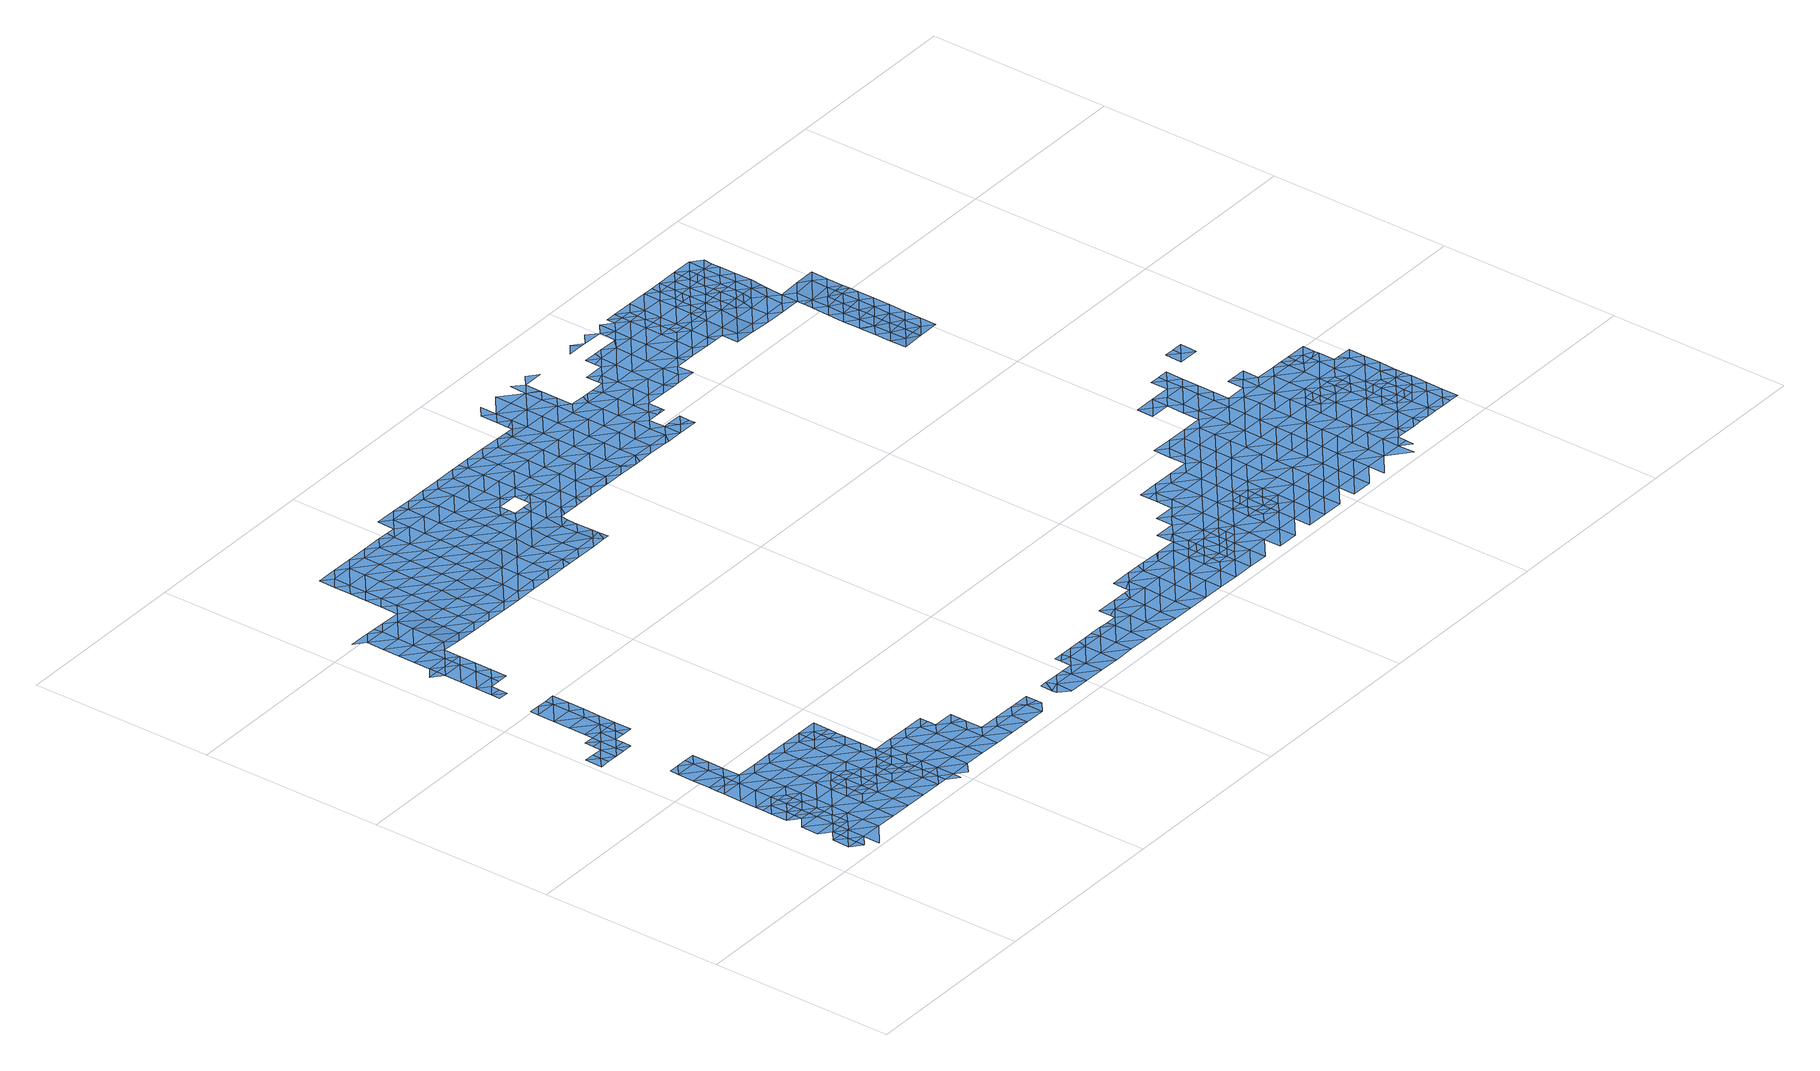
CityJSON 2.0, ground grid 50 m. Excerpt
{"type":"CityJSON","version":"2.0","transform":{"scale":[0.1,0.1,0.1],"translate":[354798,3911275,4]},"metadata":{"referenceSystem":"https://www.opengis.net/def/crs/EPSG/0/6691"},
"CityObjects":{
"waterbody1":{"type":"WaterBody","attributes":{"name":"7","class":"1140","function":"1","WaterBodyRiverFloodingRiskAttribute.description":"4","WaterBodyRiverFloodingRiskAttribute.rankOrg":"1","WaterBodyRiverFloodingRiskAttribute.adminType":"2","WaterBodyRiverFloodingRiskAttribute.scale":"L2"},"geometry":[{"type":"MultiSurface","lod":"1","boundaries":[[[0,1,2]],[[2,3,0]],[[4,2,1]],[[1,5,4]],[[5,6,4]],[[6,7,8]],[[8,7,9]],[[10,11,12]],[[11,13,12]],[[12,13,14]],[[6,15,7]],[[9,16,10]],[[16,9,7]],[[17,18,14]],[[13,17,14]],[[15,19,7]],[[20,10,16]],[[21,22,7]],[[7,22,16]],[[21,7,19]],[[23,17,13]],[[24,20,16]],[[13,25,23]],[[16,22,24]],[[26,17,23]],[[20,24,27]],[[25,28,23]],[[29,30,31]],[[32,26,23]],[[28,32,23]],[[31,33,34]],[[35,26,32]],[[31,30,33]],[[34,36,37]],[[37,38,39]],[[30,40,33]],[[41,38,37]],[[34,33,36]],[[40,42,33]],[[37,36,41]],[[42,43,33]],[[33,43,36]],[[44,38,41]],[[45,41,36]],[[43,45,36]],[[41,46,44]],[[46,41,45]]]}]},
"waterbody2":{"type":"WaterBody","attributes":{"name":"7","class":"1140","function":"1","WaterBodyRiverFloodingRiskAttribute.description":"4","WaterBodyRiverFloodingRiskAttribute.rankOrg":"2","WaterBodyRiverFloodingRiskAttribute.adminType":"2","WaterBodyRiverFloodingRiskAttribute.scale":"L2"},"geometry":[{"type":"MultiSurface","lod":"1","boundaries":[[[0,3,47]],[[1,0,47]],[[47,48,1]],[[5,48,6]],[[5,1,48]],[[15,6,48]],[[47,49,50]],[[19,15,48]],[[48,47,50]],[[10,20,11]],[[18,17,51]],[[11,52,13]],[[11,20,52]],[[53,48,50]],[[19,48,53]],[[25,13,52]],[[54,51,17]],[[51,55,56]],[[20,27,52]],[[54,55,51]],[[26,54,17]],[[21,57,22]],[[57,19,53]],[[21,19,57]],[[56,58,59]],[[52,28,25]],[[60,53,50]],[[29,59,30]],[[61,27,24]],[[52,27,28]],[[24,22,61]],[[22,57,61]],[[62,57,53]],[[26,35,54]],[[59,58,30]],[[56,55,58]],[[27,63,28]],[[27,61,63]],[[62,53,60]],[[54,64,55]],[[64,54,35]],[[40,30,58]],[[32,28,65]],[[28,63,65]],[[35,32,65]],[[61,57,66]],[[66,57,62]],[[55,67,58]],[[61,68,63]],[[64,67,55]],[[64,35,65]],[[69,62,60]],[[40,58,42]],[[61,66,70]],[[63,71,65]],[[67,72,58]],[[73,66,62]],[[68,61,70]],[[71,64,65]],[[69,73,62]],[[42,58,72]],[[66,74,70]],[[71,63,68]],[[75,67,64]],[[71,75,64]],[[72,76,42]],[[77,78,70]],[[70,78,68]],[[66,79,74]],[[70,74,77]],[[66,73,79]],[[78,80,68]],[[80,81,68]],[[68,81,71]],[[72,67,82]],[[69,83,73]],[[84,85,86]],[[87,74,79]],[[67,75,82]],[[88,79,73]],[[72,89,76]],[[81,90,71]],[[71,90,75]],[[89,72,82]],[[91,92,86]],[[79,93,87]],[[88,73,83]],[[86,85,91]],[[89,94,76]],[[90,81,95]],[[79,96,93]],[[82,75,97]],[[91,85,98]],[[79,88,96]],[[99,92,100]],[[75,90,97]],[[100,92,91]],[[95,101,90]],[[99,102,103]],[[93,104,105]],[[89,82,106]],[[83,107,88]],[[98,108,91]],[[109,102,99]],[[82,97,106]],[[110,103,111]],[[93,96,104]],[[112,105,104]],[[102,111,103]],[[99,100,109]],[[101,113,90]],[[88,114,96]],[[108,115,91]],[[104,116,112]],[[90,113,97]],[[117,89,106]],[[116,101,118]],[[107,114,88]],[[94,89,117]],[[118,112,116]],[[100,91,115]],[[96,119,104]],[[115,120,100]],[[116,113,101]],[[97,121,106]],[[122,123,124]],[[109,100,120]],[[125,126,104]],[[104,126,116]],[[96,127,119]],[[128,111,102]],[[104,119,125]],[[129,94,117]],[[130,102,109]],[[120,130,109]],[[123,131,124]],[[121,97,113]],[[96,114,127]],[[132,114,107]],[[131,133,124]],[[124,133,134]],[[135,132,107]],[[117,106,136]],[[126,137,116]],[[116,137,113]],[[130,138,102]],[[136,106,121]],[[139,119,127]],[[140,127,114]],[[128,102,138]],[[141,140,114]],[[133,142,134]],[[141,114,132]],[[143,121,113]],[[134,144,145]],[[146,147,148]],[[149,139,127]],[[150,117,136]],[[129,117,150]],[[137,143,113]],[[140,149,127]],[[151,148,145]],[[126,152,137]],[[121,153,136]],[[148,154,146]],[[139,149,155]],[[133,156,142]],[[144,134,142]],[[152,157,137]],[[158,129,150]],[[153,121,143]],[[150,136,159]],[[157,160,137]],[[156,161,142]],[[151,145,144]],[[159,162,150]],[[160,163,137]],[[137,163,143]],[[162,158,150]],[[154,148,151]],[[164,144,142]],[[165,136,153]],[[161,164,142]],[[159,136,165]],[[166,153,143]],[[163,166,143]],[[167,154,151]],[[168,151,144]],[[164,168,144]],[[169,159,165]],[[153,170,165]],[[170,153,166]],[[171,167,151]],[[165,172,169]],[[170,172,165]],[[151,168,171]],[[169,172,173]]]}]},
"waterbody3":{"type":"WaterBody","attributes":{"name":"7","class":"1140","function":"1","WaterBodyRiverFloodingRiskAttribute.description":"4","WaterBodyRiverFloodingRiskAttribute.rankOrg":"1","WaterBodyRiverFloodingRiskAttribute.adminType":"2","WaterBodyRiverFloodingRiskAttribute.scale":"L2"},"geometry":[{"type":"MultiSurface","lod":"1","boundaries":[[[174,175,176]],[[177,174,176]],[[84,178,85]],[[178,179,85]],[[178,180,179]],[[181,180,178]],[[182,180,181]],[[183,184,180]],[[179,185,186]],[[185,187,186]],[[108,186,187]],[[108,98,186]],[[98,85,186]],[[184,188,180]],[[176,182,181]],[[176,181,189]],[[190,191,178]],[[191,181,178]],[[188,179,180]],[[85,179,186]],[[189,177,176]],[[175,182,176]],[[180,182,183]],[[84,190,178]]]}]},
"waterbody4":{"type":"WaterBody","attributes":{"name":"7","class":"1140","function":"1","WaterBodyRiverFloodingRiskAttribute.description":"4","WaterBodyRiverFloodingRiskAttribute.rankOrg":"1","WaterBodyRiverFloodingRiskAttribute.adminType":"2","WaterBodyRiverFloodingRiskAttribute.scale":"L2"},"geometry":[{"type":"MultiSurface","lod":"1","boundaries":[[[87,93,192]],[[192,93,105]],[[105,112,192]],[[118,193,112]],[[118,95,193]],[[118,101,95]],[[95,81,193]],[[112,193,192]],[[77,87,192]],[[192,193,78]],[[80,78,193]],[[74,87,77]],[[77,192,78]],[[81,80,193]]]}]},
"waterbody5":{"type":"WaterBody","attributes":{"name":"7","class":"1140","function":"1","WaterBodyRiverFloodingRiskAttribute.description":"4","WaterBodyRiverFloodingRiskAttribute.rankOrg":"1","WaterBodyRiverFloodingRiskAttribute.adminType":"2","WaterBodyRiverFloodingRiskAttribute.scale":"L2"},"geometry":[{"type":"MultiSurface","lod":"1","boundaries":[[[119,139,125]],[[125,194,126]],[[125,139,194]],[[195,132,135]],[[152,126,194]],[[139,155,194]],[[135,196,195]],[[197,140,141]],[[197,132,195]],[[141,132,197]],[[194,157,152]],[[197,198,140]],[[194,155,157]],[[149,198,155]],[[149,140,198]],[[199,197,195]],[[157,155,200]],[[155,198,200]],[[201,198,197]],[[195,202,199]],[[160,203,163]],[[203,157,200]],[[160,157,203]],[[201,197,199]],[[200,198,204]],[[205,163,203]],[[204,198,201]],[[200,206,203]],[[200,204,206]],[[201,199,207]],[[208,203,206]],[[205,203,208]],[[204,201,209]],[[201,207,209]],[[206,204,210]],[[211,205,208]],[[210,204,209]],[[206,212,208]],[[212,206,210]],[[212,213,208]],[[209,207,214]],[[215,210,209]],[[211,208,213]],[[216,212,210]],[[215,209,214]],[[212,217,213]],[[216,210,215]],[[218,217,212]],[[217,219,213]],[[211,213,220]],[[219,220,213]],[[218,212,216]],[[221,216,215]],[[215,214,222]],[[223,221,215]],[[222,223,215]],[[224,218,216]],[[225,217,218]],[[216,221,224]],[[224,226,218]],[[225,218,226]],[[222,227,223]],[[221,223,228]],[[227,229,223]],[[228,223,229]],[[230,229,227]],[[228,229,231]],[[230,232,229]],[[231,229,232]],[[233,231,232]],[[232,230,234]],[[235,233,232]],[[236,235,232]],[[236,232,234]],[[237,238,239]],[[237,240,241]],[[241,238,237]],[[240,242,241]],[[243,241,242]],[[238,241,244]],[[243,245,241]],[[244,241,245]],[[246,244,245]],[[243,247,245]],[[248,246,245]],[[247,249,245]],[[245,249,248]],[[250,251,248]],[[250,248,249]],[[252,251,253]],[[251,250,253]],[[249,247,254]],[[255,253,250]],[[249,256,250]],[[257,249,254]],[[256,255,250]],[[256,249,257]],[[258,255,256]],[[257,254,259]],[[260,256,257]],[[261,257,259]],[[258,256,262]],[[260,262,256]],[[260,257,261]],[[263,261,259]],[[264,262,260]],[[265,260,261]],[[266,264,260]],[[267,265,261]],[[267,261,263]],[[265,266,260]],[[268,266,265]],[[267,263,269]],[[270,265,267]],[[269,271,267]],[[268,265,272]],[[270,272,265]],[[270,267,271]],[[273,271,269]],[[274,275,272]],[[270,274,272]],[[276,275,274]],[[273,277,271]],[[271,278,270]],[[277,278,271]],[[270,278,274]],[[276,274,279]],[[273,280,277]],[[279,274,281]],[[274,278,281]],[[280,282,277]],[[277,283,278]],[[284,279,281]],[[282,283,277]],[[285,281,278]],[[284,281,286]],[[285,286,281]],[[287,282,280]],[[285,278,283]],[[286,288,289]],[[287,290,282]],[[282,291,283]],[[289,288,292]],[[286,285,288]],[[290,291,282]],[[293,285,283]],[[288,294,292]],[[291,293,283]],[[288,285,293]],[[295,290,287]],[[293,296,288]],[[288,296,294]],[[297,291,290]],[[295,287,298]],[[295,297,290]],[[299,293,291]],[[297,299,291]],[[299,296,293]],[[294,296,300]],[[301,295,298]],[[300,296,302]],[[303,302,296]],[[299,303,296]],[[304,301,298]],[[295,301,297]],[[305,299,297]],[[301,306,297]],[[307,303,299]],[[302,303,308]],[[305,297,306]],[[305,307,299]],[[307,309,303]],[[304,310,301]],[[308,303,309]],[[311,306,301]],[[310,311,301]],[[312,313,306]],[[312,306,311]],[[304,314,310]],[[305,306,313]],[[313,315,305]],[[315,316,305]],[[317,309,307]],[[307,305,316]],[[318,311,310]],[[307,316,317]],[[319,318,310]],[[320,317,316]],[[321,319,310]],[[322,320,316]],[[310,314,321]],[[317,323,324]],[[314,325,321]],[[320,323,317]],[[326,324,323]],[[327,328,319]],[[322,329,320]],[[319,321,327]],[[330,326,323]],[[331,328,332]],[[320,333,323]],[[332,328,327]],[[325,334,321]],[[333,320,329]],[[334,327,321]],[[335,333,329]],[[336,330,323]],[[333,336,323]],[[332,327,337]],[[327,338,337]],[[335,339,333]],[[327,334,338]],[[340,330,336]],[[341,330,340]],[[339,342,333]],[[343,344,334]],[[333,345,336]],[[346,337,347]],[[340,348,341]],[[337,338,347]],[[339,346,347]],[[334,344,338]],[[347,342,339]],[[340,336,345]],[[343,349,344]],[[338,350,347]],[[333,342,345]],[[340,351,348]],[[338,344,350]],[[350,352,347]],[[347,353,342]],[[340,345,351]],[[342,354,345]],[[355,348,356]],[[348,351,356]],[[353,354,342]],[[347,352,353]],[[355,357,358]],[[344,349,359]],[[344,360,350]],[[345,361,351]],[[358,357,362]],[[350,363,352]],[[355,356,357]],[[364,353,352]],[[350,360,363]],[[356,351,361]],[[352,363,365]],[[366,362,357]],[[344,359,360]],[[345,354,361]],[[352,365,364]],[[367,353,364]],[[357,356,368]],[[354,353,369]],[[370,371,359]],[[372,363,360]],[[353,367,369]],[[356,361,368]],[[373,361,354]],[[359,374,360]],[[366,357,375]],[[357,368,375]],[[372,360,376]],[[370,377,371]],[[354,369,378]],[[361,379,368]],[[369,380,378]],[[359,371,374]],[[354,378,373]],[[376,360,374]],[[368,379,375]],[[366,375,381]],[[380,382,378]],[[379,361,373]],[[383,376,374]],[[384,376,383]],[[385,384,383]],[[386,373,378]],[[371,377,387]],[[381,375,388]],[[389,378,382]],[[390,385,383]],[[391,385,390]],[[375,379,388]],[[382,391,390]],[[377,392,387]],[[393,383,374]],[[374,371,394]],[[389,382,390]],[[386,395,373]],[[371,387,394]],[[378,389,386]],[[379,373,395]],[[379,396,388]],[[381,388,397]],[[393,374,394]],[[390,383,393]],[[390,398,389]],[[392,399,387]],[[393,398,390]],[[379,395,396]],[[397,388,396]],[[398,400,389]],[[389,401,386]],[[399,402,387]],[[403,395,386]],[[394,387,402]],[[404,397,405]],[[397,396,405]],[[389,400,401]],[[393,394,406]],[[393,407,398]],[[406,394,402]],[[408,404,409]],[[406,407,393]],[[407,400,398]],[[404,405,409]],[[410,399,411]],[[386,401,403]],[[396,395,412]],[[396,413,405]],[[414,402,399]],[[415,408,409]],[[395,403,412]],[[407,416,400]],[[400,417,401]],[[405,418,409]],[[411,419,410]],[[413,396,412]],[[401,417,403]],[[399,410,414]],[[406,420,407]],[[400,416,417]],[[405,413,418]],[[406,402,420]],[[415,409,418]],[[417,421,403]],[[403,422,412]],[[420,402,414]],[[407,423,416]],[[412,424,413]],[[425,415,418]],[[403,421,422]],[[410,419,426]],[[410,427,414]],[[407,420,423]],[[416,428,417]],[[413,429,418]],[[428,421,417]],[[424,412,422]],[[430,416,423]],[[429,425,418]],[[428,416,430]],[[410,426,427]],[[429,413,424]],[[420,414,431]],[[420,432,423]],[[428,433,421]],[[421,434,422]],[[431,414,427]],[[433,434,421]],[[435,436,426]],[[423,437,430]],[[432,437,423]],[[424,422,434]],[[426,436,427]],[[438,425,429]],[[420,431,432]],[[424,439,429]],[[430,440,428]],[[437,440,430]],[[441,433,428]],[[439,424,434]],[[442,438,429]],[[443,444,445]],[[431,427,446]],[[427,436,446]],[[431,447,432]],[[433,448,434]],[[429,439,442]],[[443,449,444]],[[441,428,440]],[[450,445,444]],[[431,446,451]],[[442,452,438]],[[432,453,437]],[[454,438,452]],[[447,453,432]],[[455,446,436]],[[431,451,447]],[[433,441,448]],[[456,449,454]],[[450,444,449]],[[437,457,440]],[[439,434,458]],[[439,459,442]],[[456,454,452]],[[460,455,436]],[[457,441,440]],[[460,436,461]],[[458,434,448]],[[459,452,442]],[[456,462,449]],[[450,449,462]],[[437,453,457]],[[441,463,448]],[[439,458,459]],[[451,446,464]],[[451,465,447]],[[459,466,452]],[[452,467,456]],[[464,446,455]],[[464,465,451]],[[447,465,453]],[[468,450,462]],[[463,441,457]],[[469,458,448]],[[470,471,460]],[[470,460,472]],[[455,460,471]],[[453,473,457]],[[452,466,467]],[[448,463,474]],[[458,475,459]],[[462,456,476]],[[459,477,466]],[[469,448,474]],[[473,453,465]],[[476,456,467]],[[462,476,468]],[[478,463,457]],[[475,477,459]],[[479,467,466]],[[464,455,480]],[[477,479,466]],[[455,471,480]],[[464,481,465]],[[482,480,471]],[[483,474,463]],[[458,469,475]],[[484,485,468]],[[457,473,486]],[[487,476,467]],[[478,457,486]],[[468,476,484]],[[487,467,479]],[[464,480,481]],[[481,488,465]],[[465,489,473]],[[490,485,484]],[[475,491,477]],[[482,492,480]],[[493,484,476]],[[487,493,476]],[[463,478,483]],[[469,494,475]],[[473,495,486]],[[469,474,494]],[[496,490,484]],[[486,497,478]],[[489,465,488]],[[494,474,483]],[[498,480,492]],[[496,484,493]],[[494,499,475]],[[500,483,478]],[[501,500,478]],[[495,473,489]],[[486,495,497]],[[475,499,491]],[[478,497,501]],[[481,502,488]],[[481,480,502]],[[492,503,498]],[[502,480,498]],[[483,504,494]],[[502,505,488]],[[488,506,489]],[[507,497,495]],[[504,483,500]],[[508,491,499]],[[503,509,498]],[[510,491,508]],[[489,506,495]],[[510,508,511]],[[512,507,495]],[[494,513,499]],[[506,488,505]],[[500,514,504]],[[515,513,494]],[[498,516,502]],[[515,494,504]],[[516,498,509]],[[508,499,517]],[[495,518,512]],[[514,519,504]],[[511,508,520]],[[505,502,521]],[[522,516,509]],[[520,508,517]],[[495,506,518]],[[517,499,513]],[[505,523,506]],[[524,505,521]],[[525,502,516]],[[519,526,504]],[[521,502,525]],[[505,524,523]],[[527,512,518]],[[528,518,506]],[[529,528,506]],[[522,530,516]],[[529,506,523]],[[515,504,526]],[[531,517,513]],[[515,532,513]],[[521,525,533]],[[526,532,515]],[[518,534,527]],[[530,535,516]],[[519,536,526]],[[534,518,528]],[[537,531,513]],[[525,538,533]],[[536,539,526]],[[540,534,528]],[[541,540,528]],[[525,516,542]],[[513,532,537]],[[535,530,543]],[[542,516,535]],[[525,542,538]],[[539,544,526]],[[540,545,534]],[[537,546,531]],[[547,532,526]],[[548,545,539]],[[548,534,545]],[[543,549,535]],[[541,550,540]],[[532,551,537]],[[545,544,539]],[[552,553,554]],[[555,542,535]],[[556,546,537]],[[552,538,553]],[[551,556,537]],[[538,542,553]],[[555,535,549]],[[547,526,544]],[[532,547,551]],[[557,550,558]],[[559,540,550]],[[557,554,553]],[[558,554,557]],[[546,556,560]],[[561,542,555]],[[553,542,561]],[[545,562,544]],[[545,540,562]],[[559,550,557]],[[563,551,547]],[[562,540,559]],[[557,553,564]],[[553,561,564]],[[547,544,565]],[[566,563,547]],[[557,564,567]],[[566,547,565]],[[559,557,568]],[[568,557,567]],[[565,544,569]],[[544,562,569]],[[559,568,570]],[[571,559,570]],[[562,559,571]],[[572,565,569]],[[562,573,569]],[[573,562,571]],[[574,572,569]],[[574,569,573]]]}]},
"waterbody6":{"type":"WaterBody","attributes":{"name":"7","class":"1140","function":"1","WaterBodyRiverFloodingRiskAttribute.description":"4","WaterBodyRiverFloodingRiskAttribute.rankOrg":"1","WaterBodyRiverFloodingRiskAttribute.adminType":"2","WaterBodyRiverFloodingRiskAttribute.scale":"L2"},"geometry":[{"type":"MultiSurface","lod":"1","boundaries":[[[147,146,575]],[[146,154,575]],[[154,576,575]],[[577,575,576]],[[577,578,579]],[[576,154,167]],[[579,580,581]],[[577,576,578]],[[578,580,579]],[[582,583,584]],[[167,171,576]],[[581,585,582]],[[580,585,581]],[[586,578,576]],[[576,171,586]],[[587,580,578]],[[582,588,583]],[[588,582,585]],[[587,578,586]],[[589,585,580]],[[590,583,588]],[[591,580,587]],[[586,592,587]],[[590,588,593]],[[580,591,589]],[[588,585,594]],[[595,591,587]],[[588,594,593]],[[592,595,587]],[[585,589,594]],[[596,589,591]],[[594,597,593]],[[589,598,594]],[[591,595,596]],[[595,592,599]],[[598,589,596]],[[600,596,595]],[[594,601,597]],[[600,595,599]],[[594,598,601]],[[602,598,596]],[[603,604,597]],[[601,603,597]],[[605,601,598]],[[603,606,604]],[[599,607,600]],[[596,600,602]],[[604,606,608]],[[605,598,602]],[[601,609,603]],[[605,609,601]],[[610,608,606]],[[611,608,610]],[[609,612,603]],[[613,611,610]],[[614,611,613]],[[602,600,615]],[[600,607,615]],[[606,603,612]],[[613,616,614]],[[617,614,616]],[[605,602,618]],[[619,609,605]],[[610,606,620]],[[618,602,615]],[[607,621,615]],[[606,612,620]],[[610,622,613]],[[616,623,617]],[[619,605,618]],[[609,624,612]],[[625,610,620]],[[619,624,609]],[[613,626,616]],[[621,627,615]],[[622,610,625]],[[612,628,620]],[[618,615,627]],[[616,626,623]],[[618,629,619]],[[628,612,624]],[[613,622,626]],[[625,620,630]],[[619,631,624]],[[630,620,628]],[[621,632,627]],[[618,627,629]],[[633,628,624]],[[622,625,634]],[[635,623,626]],[[631,619,629]],[[634,625,630]],[[622,636,626]],[[637,629,627]],[[633,624,631]],[[628,638,630]],[[636,622,634]],[[639,627,632]],[[633,638,628]],[[636,640,626]],[[626,640,635]],[[629,637,631]],[[630,641,634]],[[638,641,630]],[[637,627,639]],[[631,642,633]],[[632,643,639]],[[640,644,635]],[[636,634,645]],[[642,631,637]],[[633,646,638]],[[645,634,641]],[[636,647,640]],[[645,647,636]],[[638,648,641]],[[649,639,643]],[[639,650,637]],[[633,642,646]],[[646,648,638]],[[640,651,644]],[[641,652,645]],[[651,640,647]],[[648,652,641]],[[653,649,643]],[[650,654,637]],[[654,646,642]],[[639,649,650]],[[642,637,654]],[[652,655,645]],[[651,656,644]],[[657,648,646]],[[647,645,655]],[[647,658,651]],[[653,659,649]],[[660,652,648]],[[657,646,654]],[[657,660,648]],[[647,655,658]],[[650,649,659]],[[651,661,656]],[[651,658,661]],[[662,663,650]],[[655,652,664]],[[661,665,656]],[[653,666,659]],[[650,659,662]],[[654,650,663]],[[654,667,657]],[[652,660,664]],[[658,655,668]],[[657,667,660]],[[668,655,664]],[[658,669,661]],[[670,665,661]],[[667,654,663]],[[666,671,659]],[[669,670,661]],[[658,668,672]],[[662,659,671]],[[664,660,673]],[[674,668,664]],[[662,675,663]],[[658,672,669]],[[660,667,673]],[[673,674,664]],[[666,676,671]],[[675,662,671]],[[677,667,663]],[[676,678,671]],[[679,670,680]],[[670,669,680]],[[672,668,681]],[[682,663,675]],[[667,677,673]],[[681,668,674]],[[683,679,680]],[[663,682,677]],[[684,671,678]],[[669,685,680]],[[672,681,686]],[[669,672,685]],[[675,671,684]],[[674,673,687]],[[675,688,682]],[[687,673,677]],[[672,686,685]],[[681,674,689]],[[689,674,687]],[[678,690,684]],[[675,684,688]],[[691,680,685]],[[688,692,682]],[[682,693,677]],[[683,680,691]],[[686,681,694]],[[691,695,683]],[[694,681,689]],[[696,685,686]],[[693,682,692]],[[693,697,677]],[[690,698,684]],[[687,697,689]],[[699,686,694]],[[687,677,697]],[[688,684,698]],[[696,686,699]],[[691,685,696]],[[688,700,692]],[[695,691,701]],[[689,702,694]],[[703,698,690]],[[697,702,689]],[[692,704,693]],[[688,698,700]],[[701,691,705]],[[702,706,694]],[[691,696,705]],[[699,694,706]],[[707,697,693]],[[703,708,698]],[[709,696,699]],[[692,700,704]],[[708,703,710]],[[711,709,699]],[[700,698,712]],[[709,705,696]],[[702,697,713]],[[712,698,708]],[[711,699,706]],[[707,713,697]],[[693,704,714]],[[715,706,702]],[[701,705,716]],[[717,715,702]],[[702,713,717]],[[704,700,718]],[[693,714,707]],[[700,712,718]],[[718,719,704]],[[709,720,705]],[[704,721,714]],[[719,721,704]],[[705,720,716]],[[715,722,706]],[[713,707,723]],[[711,706,722]],[[721,724,714]],[[725,707,714]],[[726,709,711]],[[727,722,715]],[[724,725,714]],[[728,724,721]],[[726,720,709]],[[723,707,729]],[[730,711,722]],[[716,720,731]],[[726,711,730]],[[732,724,728]],[[729,707,725]],[[733,734,720]],[[722,727,735]],[[731,720,734]],[[736,730,722]],[[737,735,738]],[[733,720,726]],[[739,722,735]],[[738,729,737]],[[737,729,725]],[[740,725,724]],[[737,739,735]],[[741,724,732]],[[733,742,734]],[[740,737,725]],[[722,739,736]],[[726,743,733]],[[726,730,743]],[[732,744,741]],[[740,724,741]],[[745,739,737]],[[730,736,743]],[[744,746,741]],[[733,747,742]],[[745,737,740]],[[747,733,743]],[[745,748,739]],[[739,749,736]],[[736,749,743]],[[742,747,750]],[[741,746,751]],[[739,748,749]],[[740,741,752]],[[753,751,746]],[[752,741,751]],[[752,754,740]],[[754,748,745]],[[747,743,755]],[[750,747,756]],[[745,740,754]],[[743,749,755]],[[756,747,757]],[[754,758,748]],[[747,755,757]],[[759,752,751]],[[753,759,751]],[[749,760,755]],[[749,748,760]],[[757,761,756]],[[762,759,753]],[[760,748,758]],[[763,754,752]],[[755,764,757]],[[765,763,752]],[[763,758,754]],[[765,752,759]],[[755,760,764]],[[759,762,766]],[[767,760,758]],[[768,757,764]],[[761,757,768]],[[769,765,759]],[[770,767,758]],[[769,759,766]],[[758,763,770]],[[764,760,767]],[[771,761,768]],[[772,763,765]],[[773,772,765]],[[768,764,774]],[[773,765,769]],[[763,772,770]],[[769,766,775]],[[774,764,767]],[[774,776,768]],[[768,776,771]],[[777,769,775]],[[778,767,770]],[[772,779,770]],[[779,778,770]],[[778,774,767]],[[780,771,776]],[[773,769,781]],[[769,777,781]],[[782,781,777]],[[783,776,774]],[[784,772,773]],[[781,785,773]],[[776,786,780]],[[772,784,779]],[[783,774,778]],[[783,787,776]],[[782,788,781]],[[776,787,786]],[[773,785,784]],[[779,789,778]],[[790,785,781]],[[791,789,779]],[[789,783,778]],[[786,792,793]],[[787,792,786]],[[779,784,791]],[[794,793,792]],[[781,788,790]],[[785,795,784]],[[783,796,787]],[[797,794,798]],[[799,795,785]],[[794,792,798]],[[799,785,790]],[[800,783,789]],[[788,801,790]],[[787,802,792]],[[791,784,795]],[[797,798,803]],[[796,783,800]],[[796,802,787]],[[804,789,791]],[[792,802,798]],[[805,799,790]],[[804,800,789]],[[805,790,801]],[[791,795,806]],[[802,807,798]],[[808,805,801]],[[804,791,806]],[[807,809,798]],[[810,796,800]],[[799,811,795]],[[812,810,800]],[[813,799,805]],[[795,811,806]],[[812,800,804]],[[808,814,805]],[[802,796,810]],[[799,813,811]],[[815,813,805]],[[810,816,802]],[[814,815,805]],[[802,817,807]],[[816,817,802]],[[807,817,809]],[[806,811,818]],[[804,806,819]],[[813,820,811]],[[812,821,810]],[[819,806,818]],[[812,804,819]],[[820,813,815]],[[814,822,815]],[[819,823,812]],[[824,816,810]],[[825,810,821]],[[820,826,811]],[[827,815,822]],[[811,826,818]],[[821,812,823]],[[810,825,824]],[[822,814,828]],[[816,829,817]],[[830,827,822]],[[829,816,824]],[[831,819,818]],[[832,826,820]],[[823,833,821]],[[834,835,817]],[[836,822,828]],[[837,834,817]],[[838,831,818]],[[837,817,829]],[[830,822,836]],[[818,826,838]],[[823,819,831]],[[839,826,832]],[[823,840,833]],[[841,839,832]],[[842,840,823]],[[843,826,839]],[[838,826,843]],[[842,823,831]],[[843,844,838]],[[845,831,838]],[[840,842,846]],[[834,847,848]],[[845,842,831]],[[845,838,844]],[[846,842,849]],[[843,850,844]],[[851,842,845]],[[849,842,851]],[[849,852,853]],[[844,854,845]],[[855,853,852]],[[849,851,852]],[[844,850,856]],[[857,856,850]],[[851,845,854]],[[858,855,852]],[[844,856,854]],[[854,859,851]],[[851,860,852]],[[859,860,851]],[[857,861,856]],[[861,862,856]],[[858,852,860]],[[858,863,864]],[[854,865,859]],[[863,866,864]],[[854,856,865]],[[867,862,861]],[[858,860,863]],[[856,862,865]],[[865,868,859]],[[859,869,860]],[[870,866,863]],[[868,869,859]],[[860,871,863]],[[867,872,862]],[[873,874,875]],[[862,872,865]],[[870,863,876]],[[871,876,863]],[[865,877,868]],[[860,869,871]],[[878,874,873]],[[865,872,877]],[[879,877,872]],[[880,876,871]],[[881,882,868]],[[868,877,881]],[[869,868,882]],[[869,883,871]],[[879,884,877]],[[882,883,869]],[[871,885,880]],[[886,878,887]],[[871,883,885]],[[877,884,888]],[[889,890,885]],[[881,877,891]],[[890,889,887]],[[885,883,889]],[[882,881,891]],[[877,888,891]],[[889,892,887]],[[884,893,888]],[[891,894,882]],[[882,895,883]],[[883,896,889]],[[897,892,889]],[[895,882,894]],[[895,896,883]],[[896,897,889]],[[898,899,888]],[[888,893,898]],[[894,891,900]],[[891,888,899]],[[901,902,894]],[[893,903,898]],[[894,900,901]],[[895,894,902]],[[900,891,899]],[[904,897,896]],[[905,898,903]],[[906,907,895]],[[906,895,902]],[[896,895,907]],[[908,904,896]],[[909,900,899]],[[910,905,911]],[[905,912,898]],[[896,907,908]],[[898,913,899]],[[914,904,908]],[[909,899,915]],[[911,916,910]],[[912,905,910]],[[913,898,912]],[[915,899,913]],[[917,912,910]],[[918,910,916]],[[919,915,913]],[[920,919,913]],[[917,910,918]],[[913,912,921]],[[918,916,922]],[[912,917,921]],[[920,913,921]],[[923,918,922]],[[924,925,926]],[[925,920,921]],[[924,920,925]],[[917,927,921]],[[917,918,928]],[[929,930,931]],[[932,926,925]],[[931,926,932]],[[933,934,921]],[[921,934,925]],[[928,918,923]],[[933,921,927]],[[927,917,928]],[[922,935,923]],[[936,937,938]],[[929,931,932]],[[939,940,925]],[[925,940,932]],[[939,925,934]],[[928,941,927]],[[936,942,943]],[[938,937,944]],[[936,938,942]],[[932,945,929]],[[946,947,948]],[[940,945,932]],[[943,949,950]],[[947,951,948]],[[944,952,938]],[[953,942,938]],[[950,949,954]],[[955,923,935]],[[928,956,941]],[[943,942,949]],[[957,958,954]],[[953,938,952]],[[951,959,948]],[[960,956,928]],[[957,954,949]],[[940,961,945]],[[928,923,960]],[[962,963,942]],[[962,942,953]],[[964,955,935]],[[960,923,955]],[[949,942,963]],[[940,965,961]],[[957,966,958]],[[959,967,948]],[[968,945,961]],[[969,958,966]],[[970,971,949]],[[949,971,957]],[[949,963,970]],[[972,973,969]],[[965,974,961]],[[966,972,969]],[[960,975,956]],[[971,976,957]],[[977,966,957]],[[978,960,955]],[[979,956,975]],[[976,977,957]],[[964,978,955]],[[980,979,975]],[[959,981,967]],[[972,982,973]],[[983,961,974]],[[968,961,983]],[[975,984,980]],[[985,982,964]],[[977,986,966]],[[985,973,982]],[[987,984,974]],[[987,980,984]],[[986,988,966]],[[960,989,975]],[[972,966,988]],[[981,990,967]],[[964,991,978]],[[960,978,989]],[[992,984,975]],[[993,974,984]],[[994,995,972]],[[972,995,982]],[[964,982,991]],[[983,974,993]],[[996,975,989]],[[972,988,994]],[[992,975,996]],[[997,998,990]],[[998,983,993]],[[997,983,998]],[[992,999,984]],[[984,999,993]],[[1000,978,991]],[[995,1001,982]],[[967,990,1002]],[[1003,998,993]],[[999,1003,993]],[[990,998,1002]],[[1004,1000,991]],[[991,982,1004]],[[995,1005,1001]],[[1006,1007,998]],[[1006,998,1003]],[[982,1001,1004]],[[1002,998,1007]],[[1005,1008,1001]],[[1008,1009,1001]],[[1001,1009,1004]],[[1010,1000,1004]],[[1009,1010,1004]]]}]},
"waterbody7":{"type":"WaterBody","attributes":{"name":"7","class":"1140","function":"1","WaterBodyRiverFloodingRiskAttribute.description":"4","WaterBodyRiverFloodingRiskAttribute.rankOrg":"1","WaterBodyRiverFloodingRiskAttribute.adminType":"2","WaterBodyRiverFloodingRiskAttribute.scale":"L2"},"geometry":[{"type":"MultiSurface","lod":"1","boundaries":[[[162,159,1011]],[[162,1011,158]],[[158,1011,1012]],[[1012,1011,173]],[[169,1011,159]],[[169,173,1011]]]}]},
"waterbody8":{"type":"WaterBody","attributes":{"name":"7","class":"1140","function":"1","WaterBodyRiverFloodingRiskAttribute.description":"4","WaterBodyRiverFloodingRiskAttribute.rankOrg":"2","WaterBodyRiverFloodingRiskAttribute.adminType":"2","WaterBodyRiverFloodingRiskAttribute.scale":"L2"},"geometry":[{"type":"MultiSurface","lod":"1","boundaries":[[[313,312,1013]],[[312,318,1013]],[[1014,1013,331]],[[328,331,1013]],[[1015,329,331]],[[331,332,1015]],[[339,335,1015]],[[315,313,1014]],[[316,315,322]],[[332,337,346]],[[318,328,1013]],[[332,346,1015]],[[1014,331,329]],[[318,312,311]],[[346,339,1015]],[[322,315,1014]],[[335,329,1015]],[[318,319,328]],[[329,322,1014]],[[1013,1014,313]]]}]},
"waterbody9":{"type":"WaterBody","attributes":{"name":"7","class":"1140","function":"1","WaterBodyRiverFloodingRiskAttribute.description":"4","WaterBodyRiverFloodingRiskAttribute.rankOrg":"2","WaterBodyRiverFloodingRiskAttribute.adminType":"2","WaterBodyRiverFloodingRiskAttribute.scale":"L2"},"geometry":[{"type":"MultiSurface","lod":"1","boundaries":[[[380,367,1016]],[[385,1017,384]],[[364,1017,1016]],[[372,376,1017]],[[363,372,365]],[[369,367,380]],[[391,1016,385]],[[380,1016,382]],[[365,1017,364]],[[382,1016,391]],[[365,372,1017]],[[367,364,1016]],[[1017,376,384]],[[385,1016,1017]]]}]},
"waterbody10":{"type":"WaterBody","attributes":{"name":"7","class":"1140","function":"1","WaterBodyRiverFloodingRiskAttribute.description":"4","WaterBodyRiverFloodingRiskAttribute.rankOrg":"2","WaterBodyRiverFloodingRiskAttribute.adminType":"2","WaterBodyRiverFloodingRiskAttribute.scale":"L2"},"geometry":[{"type":"MultiSurface","lod":"1","boundaries":[[[904,1018,897]],[[1018,904,1019]],[[901,900,909]],[[902,901,1020]],[[904,914,1019]],[[901,909,1020]],[[1021,902,1020]],[[906,902,1021]],[[907,906,1021]],[[909,915,1020]],[[1022,914,908]],[[1023,1019,914]],[[908,907,1022]],[[907,1021,1022]],[[1023,914,1022]],[[1020,915,1024]],[[1021,1020,1025]],[[1024,915,919]],[[1020,1024,1025]],[[1022,1021,1026]],[[919,920,1024]],[[1026,1027,1022]],[[1021,1025,1026]],[[1023,1022,1027]],[[924,926,1024]],[[1024,926,1025]],[[924,1024,920]],[[930,1026,1025]],[[931,930,1025]],[[931,1025,926]],[[947,1027,1026]],[[947,1026,930]],[[1028,947,930]],[[1027,947,946]],[[930,929,1028]],[[951,947,1028]],[[929,945,1028]],[[1028,959,951]],[[945,959,1028]],[[945,1029,959]],[[945,968,1029]],[[981,959,1029]],[[968,997,1029]],[[1029,990,981]],[[997,990,1029]],[[968,983,997]]]}]},
"waterbody11":{"type":"WaterBody","attributes":{"name":"7","class":"1140","function":"1","WaterBodyRiverFloodingRiskAttribute.description":"4","WaterBodyRiverFloodingRiskAttribute.rankOrg":"2","WaterBodyRiverFloodingRiskAttribute.adminType":"2","WaterBodyRiverFloodingRiskAttribute.scale":"L2"},"geometry":[{"type":"MultiSurface","lod":"1","boundaries":[[[941,1030,927]],[[956,979,941]],[[941,979,1030]],[[1031,934,1030]],[[933,927,1030]],[[933,1030,934]],[[939,934,1031]],[[939,1031,940]],[[965,940,1031]],[[974,965,987]],[[987,965,1031]],[[987,1031,980]],[[980,1031,1030]],[[979,980,1030]]]}]},
"waterbody12":{"type":"WaterBody","attributes":{"name":"7","class":"1140","function":"1","WaterBodyRiverFloodingRiskAttribute.description":"4","WaterBodyRiverFloodingRiskAttribute.rankOrg":"2","WaterBodyRiverFloodingRiskAttribute.adminType":"2","WaterBodyRiverFloodingRiskAttribute.scale":"L2"},"geometry":[{"type":"MultiSurface","lod":"1","boundaries":[[[970,963,1032]],[[962,953,1033]],[[1034,953,952]],[[952,944,1034]],[[944,1035,1034]],[[1033,1034,1036]],[[1037,1038,1039]],[[1033,953,1034]],[[986,977,1040]],[[1038,977,976]],[[976,971,1038]],[[1032,1038,971]],[[1038,1032,1039]],[[1039,1032,1041]],[[1037,1040,1038]],[[970,1032,971]],[[1008,1005,1042]],[[1042,1043,1044]],[[1044,1043,1040]],[[1042,1005,1043]],[[1005,995,1043]],[[1038,1040,977]],[[994,988,1043]],[[963,962,1033]],[[963,1033,1032]],[[988,1040,1043]],[[988,986,1040]],[[1033,1041,1032]],[[1036,1041,1033]],[[1035,1036,1034]],[[994,1043,995]],[[1037,1044,1040]]]}]},
"waterbody13":{"type":"WaterBody","attributes":{"name":"7","class":"1140","function":"1","WaterBodyRiverFloodingRiskAttribute.description":"4","WaterBodyRiverFloodingRiskAttribute.rankOrg":"2","WaterBodyRiverFloodingRiskAttribute.adminType":"2","WaterBodyRiverFloodingRiskAttribute.scale":"L2"},"geometry":[{"type":"MultiSurface","lod":"1","boundaries":[[[514,1045,519]],[[501,514,500]],[[519,1045,512]],[[507,512,1045]],[[497,507,1045]],[[512,527,1046]],[[548,536,1046]],[[534,548,1046]],[[539,536,548]],[[536,519,1046]],[[527,534,1046]],[[501,497,1045]],[[512,1046,519]],[[514,501,1045]]]}]},
"waterbody14":{"type":"WaterBody","attributes":{"name":"7","class":"1140","function":"1","WaterBodyRiverFloodingRiskAttribute.description":"4","WaterBodyRiverFloodingRiskAttribute.rankOrg":"1","WaterBodyRiverFloodingRiskAttribute.adminType":"2","WaterBodyRiverFloodingRiskAttribute.scale":"L2"},"geometry":[{"type":"MultiSurface","lod":"1","boundaries":[[[1047,1048,1049]],[[1050,1049,1048]],[[1049,1050,1051]],[[1052,1047,1049]],[[1051,1052,1049]]]}]},
"waterbody15":{"type":"WaterBody","attributes":{"name":"7","class":"1140","function":"1","WaterBodyRiverFloodingRiskAttribute.description":"4","WaterBodyRiverFloodingRiskAttribute.rankOrg":"2","WaterBodyRiverFloodingRiskAttribute.adminType":"2","WaterBodyRiverFloodingRiskAttribute.scale":"L2"},"geometry":[{"type":"MultiSurface","lod":"1","boundaries":[[[558,1053,554]],[[541,1053,558]],[[541,529,1053]],[[541,528,529]],[[529,523,1053]],[[1053,523,1054]],[[524,1054,523]],[[524,521,1054]],[[533,1054,521]],[[533,552,1054]],[[554,1054,552]],[[554,1053,1054]],[[533,538,552]],[[550,541,558]]]}]},
"waterbody16":{"type":"WaterBody","attributes":{"name":"7","class":"1140","function":"1","WaterBodyRiverFloodingRiskAttribute.description":"4","WaterBodyRiverFloodingRiskAttribute.rankOrg":"2","WaterBodyRiverFloodingRiskAttribute.adminType":"2","WaterBodyRiverFloodingRiskAttribute.scale":"L2"},"geometry":[{"type":"MultiSurface","lod":"1","boundaries":[[[1055,1056,1057]],[[560,1055,1057]],[[563,1056,1055]],[[563,1055,551]],[[556,551,1055]],[[1056,563,566]],[[560,556,1055]]]}]}
},
"vertices":[
[108,47,12],[109,71,12],[80,48,12],[108,24,12],[81,94,12],[109,94,12],[109,117,12],[138,139,12],[81,140,12],[82,187,12],[111,209,12],[111,232,12],[83,233,12],[112,255,12],[84,279,12],[138,116,12],[139,186,12],[112,302,12],[84,302,12],[166,116,12],[139,209,12],[167,139,12],[167,162,12],[141,278,12],[167,185,12],[140,255,12],[141,301,12],[168,208,12],[169,254,12],[86,441,12],[115,440,12],[87,464,12],[169,278,12],[143,463,12],[87,510,12],[169,301,12],[144,509,12],[88,556,12],[117,579,12],[89,579,12],[143,440,12],[145,555,12],[172,439,12],[172,486,12],[145,578,12],[173,532,12],[174,578,12],
[137,47,12],[138,93,12],[136,1,12],[194,46,12],[84,325,12],[140,232,12],[194,92,12],[141,324,12],[142,370,12],[85,371,12],[195,139,12],[143,417,12],[86,418,12],[250,45,12],[196,185,12],[251,91,12],[197,231,12],[198,323,12],[197,277,12],[252,138,12],[199,370,12],[253,230,12],[307,44,12],[253,184,12],[254,276,12],[200,416,12],[308,90,12],[281,160,12],[255,322,12],[228,438,12],[281,183,12],[281,206,12],[309,137,12],[282,230,12],[282,253,12],[256,369,12],[364,43,12],[92,810,12],[121,810,12],[93,834,12],[309,160,12],[365,90,12],[256,415,12],[311,275,12],[149,833,12],[93,880,12],[337,159,12],[285,438,12],[311,252,12],[365,136,12],[312,322,12],[149,810,12],[94,926,12],[150,879,12],[339,252,12],[152,971,12],[95,972,12],[366,182,12],[338,182,12],[312,368,12],[421,42,12],[177,809,12],[151,925,12],[95,995,12],[124,995,12],[338,206,12],[368,274,12],[422,89,12],[178,855,12],[367,228,12],[313,414,12],[339,229,12],[394,158,12],[179,902,12],[368,321,12],[97,1088,12],[125,1087,12],[97,1111,12],[395,182,12],[395,205,12],[422,135,12],[152,994,12],[342,437,12],[180,948,12],[126,1110,12],[450,65,12],[126,1133,12],[98,1157,12],[449,42,12],[369,367,12],[424,227,12],[180,994,12],[423,158,12],[450,111,12],[450,88,12],[155,1156,12],[425,273,12],[155,1202,12],[99,1203,12],[100,1273,12],[71,1273,12],[99,1249,12],[451,134,12],[370,413,12],[156,1249,12],[423,204,12],[425,320,12],[128,1272,12],[451,157,12],[154,1133,12],[452,204,12],[399,436,12],[398,389,12],[452,227,12],[183,1133,12],[398,413,12],[453,250,12],[183,1179,12],[426,366,12],[453,296,12],[157,1272,12],[184,1225,12],[426,389,12],[454,342,12],[185,1271,12],[454,366,12],[455,389,12],
[6,719,12],[34,719,12],[34,742,12],[6,766,12],[92,787,12],[120,764,12],[91,741,12],[63,765,12],[62,718,12],[91,718,12],[119,718,12],[148,763,12],[149,786,12],[177,763,12],[120,741,12],[35,765,12],[64,811,12],[64,788,12],
[309,183,12],[310,229,12],
[423,181,12],[478,41,12],[477,18,12],[478,88,12],[479,134,12],[534,41,12],[480,180,12],[535,87,12],[506,18,12],[481,226,12],[536,133,12],[509,249,12],[537,179,12],[591,40,12],[537,225,12],[592,86,12],[593,132,12],[566,248,12],[593,178,12],[594,225,12],[648,39,12],[649,85,12],[650,131,12],[622,201,12],[650,177,12],[623,225,12],[623,247,12],[678,108,12],[705,38,12],[706,84,12],[678,154,12],[679,200,12],[679,171,12],[762,37,12],[734,107,12],[762,83,12],[818,36,12],[791,106,12],[819,82,12],[808,106,12],[847,59,12],[848,105,12],[848,75,12],[904,70,12],[923,104,12],[905,104,12],[904,58,12],[933,80,12],[932,34,12],[989,33,12],[962,103,12],[990,79,12],[988,103,12],[1046,32,12],[1018,102,12],[1046,79,12],[1047,125,12],[1019,132,12],[1019,148,12],[1043,148,12],[1102,31,12],[1076,147,12],[1104,124,12],[1103,78,12],[1111,147,12],[1159,31,12],[1161,123,12],[1160,77,12],[1133,146,12],[1216,30,12],[1156,146,12],[1218,122,12],[1190,146,12],[1217,76,12],[1217,145,11],[1273,29,11],[1274,121,11],[1274,75,11],[1246,145,11],[1330,28,11],[1275,167,11],[1247,157,11],[1247,191,11],[1330,74,11],[1331,120,11],[1304,190,11],[1387,27,11],[1332,166,11],[1387,73,11],[1388,119,11],[1344,189,11],[1389,165,11],[1361,189,11],[1443,26,11],[1390,212,11],[1361,198,11],[1444,72,11],[1445,118,11],[1361,235,11],[1446,165,11],[1418,234,11],[1501,71,11],[1446,211,11],[1502,117,11],[1500,25,11],[1502,164,11],[1457,234,11],[1558,70,10],[1475,233,11],[1503,210,11],[1557,24,10],[1559,163,10],[1558,117,10],[1560,209,10],[1525,233,10],[1532,233,10],[1614,69,10],[1586,93,10],[1587,116,10],[1587,139,10],[1614,23,10],[1588,162,10],[1588,185,10],[1589,232,10],[1615,93,10],[1643,92,10],[1617,208,10],[1671,68,10],[1616,185,10],[1617,254,10],[1589,239,10],[1671,22,10],[1589,278,10],[1672,115,10],[1644,115,10],[1645,184,10],[1646,277,10],[1644,138,10],[1672,138,10],[1674,207,10],[1728,68,10],[1673,184,10],[1674,253,10],[1701,137,10],[1729,114,10],[1702,184,10],[1675,300,10],[1647,323,10],[1730,206,10],[1727,21,10],[1785,67,10],[1731,252,10],[1701,160,10],[1730,160,10],[1704,322,10],[1784,20,10],[1786,113,10],[1732,299,10],[1786,159,10],[1787,205,10],[1788,252,10],[1705,368,10],[1733,345,10],[1733,391,10],[1705,390,10],[1842,66,10],[1842,112,10],[1789,298,10],[1705,415,10],[1814,136,10],[1815,182,10],[1815,159,10],[1762,414,10],[1816,205,10],[1789,344,10],[1816,228,10],[1841,20,10],[1899,65,10],[1843,135,10],[1845,297,10],[1899,111,10],[1790,390,10],[1871,135,10],[1898,19,10],[1845,251,10],[1846,343,10],[1844,227,10],[1819,413,10],[1873,227,10],[1900,157,10],[1872,158,10],[1872,181,10],[1902,296,10],[1955,64,10],[1847,389,10],[1902,250,10],[1901,203,10],[1872,204,10],[1955,18,10],[1957,156,10],[1956,110,10],[1903,342,10],[1904,388,10],[1876,412,10],[1958,203,10],[2012,63,10],[1958,249,10],[1959,295,10],[2013,109,10],[1960,341,10],[1876,458,10],[1904,435,10],[2014,155,10],[2014,202,10],[1877,504,10],[1905,481,10],[2069,62,10],[2011,17,10],[1961,387,10],[1961,434,10],[2070,108,10],[1934,503,10],[2015,248,10],[2016,294,10],[1962,480,10],[2068,16,10],[2070,155,10],[2017,340,10],[2017,386,10],[2071,201,10],[2018,433,10],[1991,502,10],[2126,61,10],[2127,107,10],[2073,293,10],[2019,479,10],[2072,247,10],[2127,154,10],[2128,200,10],[2073,339,10],[2074,386,10],[2125,15,10],[2183,60,10],[2129,246,10],[2048,502,10],[2075,432,10],[2129,292,10],[2130,338,10],[2076,478,10],[1992,595,10],[2021,618,10],[1993,641,10],[2183,106,10],[2185,199,10],[2131,385,10],[2049,594,10],[2050,640,10],[2184,153,10],[2076,524,10],[2186,245,10],[2048,548,10],[2240,106,10],[2077,570,10],[2186,291,10],[2132,431,10],[2132,477,10],[2239,59,10],[2239,13,10],[2078,617,10],[2187,338,10],[2241,152,10],[2242,198,10],[2133,523,10],[2134,570,10],[2107,639,10],[2189,430,10],[2268,59,10],[2268,82,10],[2267,36,10],[2242,244,10],[2188,384,10],[2189,476,10],[2135,616,10],[2161,500,10],[2244,337,10],[2162,546,10],[2297,105,10],[2298,151,10],[2297,82,10],[2245,383,10],[2135,662,10],[2107,686,10],[2243,290,10],[2163,592,10],[2298,197,10],[2299,243,10],[2135,685,10],[2218,499,10],[2325,81,10],[2163,638,10],[2245,429,10],[2300,289,10],[2164,685,10],[2272,313,10],[2354,104,10],[2246,475,10],[2273,359,10],[2272,336,10],[2354,150,10],[2353,81,10],[2301,382,10],[2355,196,10],[2356,242,10],[2300,313,10],[2247,521,10],[2382,80,10],[2219,545,10],[2239,545,10],[2329,312,10],[2303,474,10],[2301,359,10],[2302,428,10],[2411,103,10],[2275,498,10],[2357,289,10],[2329,358,10],[2276,544,10],[2383,173,10],[2410,80,10],[2384,219,10],[2384,196,10],[2411,149,10],[2358,381,10],[2357,312,10],[2385,265,10],[2384,242,10],[2439,79,10],[2332,497,10],[2359,427,10],[2412,172,10],[2385,311,10],[2467,102,10],[2358,358,10],[2360,473,10],[2440,172,10],[2386,357,10],[2414,288,10],[2413,265,10],[2468,148,10],[2467,79,10],[2415,380,10],[2414,334,10],[2360,497,10],[2416,426,10],[2386,334,10],[2495,78,10],[2442,264,10],[2388,450,10],[2440,195,10],[2469,194,10],[2441,218,10],[2496,125,10],[2388,473,10],[2470,241,10],[2441,241,10],[2470,287,10],[2388,496,10],[2497,171,10],[2471,333,10],[2416,449,10],[2498,217,10],[2444,403,10],[2445,449,10],[2498,237,10],[2498,263,10],[2472,379,10],[2498,269,10],[2499,309,10],[2459,402,10],[2500,356,10],[2501,402,10],
[100,1296,11],[157,1295,11],[101,1342,11],[158,1341,11],[102,1388,11],[158,1387,11],[102,1434,11],[103,1481,11],[132,1503,11],[75,1504,11],[159,1433,11],[186,1317,11],[214,1340,11],[160,1480,11],[216,1433,11],[158,1503,11],[215,1386,11],[242,1317,8],[189,1502,11],[217,1479,11],[271,1339,6],[272,1385,6],[245,1501,10],[273,1432,7],[299,1316,7],[328,1338,7],[274,1478,11],[329,1384,6],[274,1524,10],[246,1548,10],[330,1431,7],[275,1570,10],[356,1315,7],[247,1594,10],[330,1477,11],[276,1616,10],[248,1640,10],[331,1523,10],[276,1663,10],[248,1686,10],[385,1337,6],[277,1709,10],[249,1732,10],[386,1384,8],[386,1430,7],[332,1569,10],[413,1314,6],[333,1662,10],[306,1732,10],[387,1476,11],[333,1616,10],[334,1708,10],[442,1336,6],[388,1522,10],[442,1383,8],[389,1568,10],[443,1429,7],[470,1313,6],[444,1475,11],[389,1615,10],[363,1731,10],[390,1661,10],[499,1382,7],[445,1521,10],[498,1336,6],[391,1707,10],[445,1568,10],[500,1428,7],[527,1312,7],[420,1730,10],[446,1614,10],[501,1474,11],[447,1660,10],[501,1520,10],[555,1335,7],[556,1381,7],[448,1706,10],[502,1567,10],[583,1311,7],[557,1427,7],[503,1613,10],[476,1729,10],[558,1473,10],[504,1659,10],[612,1334,7],[558,1519,10],[504,1705,10],[613,1380,7],[614,1426,7],[559,1566,10],[508,1728,10],[640,1310,8],[614,1472,10],[560,1612,10],[561,1704,10],[533,1728,10],[669,1333,8],[561,1658,10],[615,1519,10],[616,1565,10],[670,1379,7],[665,1310,8],[671,1471,10],[697,1309,8],[534,1774,10],[562,1751,10],[617,1611,10],[670,1425,6],[591,1773,10],[726,1332,8],[618,1703,10],[617,1657,10],[672,1518,10],[726,1378,7],[673,1564,10],[754,1308,9],[619,1750,10],[727,1424,6],[728,1470,10],[673,1610,10],[617,1773,10],[675,1702,10],[729,1517,10],[783,1331,10],[674,1656,10],[783,1377,7],[648,1772,10],[729,1563,10],[796,1308,9],[784,1423,6],[676,1749,10],[730,1609,10],[786,1516,10],[811,1336,9],[732,1702,10],[811,1307,10],[731,1655,10],[811,1354,8],[757,1539,10],[785,1470,10],[758,1586,10],[704,1771,10],[758,1559,10],[812,1400,7],[812,1426,8],[732,1748,10],[813,1446,9],[787,1608,10],[790,1539,10],[842,1469,10],[842,1515,10],[788,1701,10],[797,1585,10],[826,1446,10],[814,1538,10],[788,1654,10],[759,1770,10],[870,1445,10],[789,1747,10],[761,1770,10],[815,1585,10],[845,1654,10],[843,1561,10],[815,1556,10],[844,1607,10],[899,1514,10],[898,1468,10],[818,1770,10],[845,1700,10],[891,1445,10],[900,1560,10],[926,1444,10],[846,1746,10],[901,1606,10],[901,1653,10],[842,1769,10],[955,1467,10],[956,1513,10],[983,1443,10],[957,1559,10],[902,1699,10],[875,1769,10],[903,1745,10],[957,1605,10],[1012,1466,10],[958,1652,10],[932,1768,10],[986,1443,10],[1013,1558,10],[959,1698,10],[1013,1512,10],[1040,1442,10],[1015,1651,10],[960,1744,10],[1069,1465,10],[1014,1605,10],[988,1767,10],[1070,1557,9],[1070,1511,9],[1016,1697,10],[1082,1442,10],[1016,1743,10],[1097,1441,10],[1072,1650,9],[1071,1604,9],[1022,1766,9],[1126,1464,10],[1113,1441,10],[1073,1696,9],[1127,1557,9],[1126,1510,9],[1045,1766,8],[1073,1742,9],[1154,1441,10],[1129,1649,9],[1182,1463,10],[1128,1603,9],[1074,1789,8],[1045,1777,8],[1046,1812,8],[1184,1556,9],[1130,1741,9],[1047,1858,8],[1075,1835,8],[1183,1509,9],[1129,1695,9],[1210,1440,10],[1131,1788,8],[1075,1881,8],[1185,1648,9],[1239,1462,10],[1185,1602,9],[1132,1834,8],[1222,1439,10],[1132,1880,8],[1187,1740,9],[1241,1555,9],[1186,1694,9],[1240,1508,9],[1267,1439,10],[1268,1485,10],[1188,1787,8],[1188,1833,8],[1241,1601,9],[1242,1647,9],[1269,1531,8],[1215,1717,9],[1296,1461,10],[1243,1693,9],[1216,1763,8],[1215,1720,9],[1297,1554,8],[1283,1485,10],[1324,1438,10],[1216,1809,8],[1325,1484,10],[1299,1646,8],[1302,1531,8],[1256,1716,8],[1217,1856,8],[1189,1879,8],[1324,1455,10],[1216,1813,8],[1298,1600,8],[1326,1538,8],[1272,1716,8],[1326,1530,8],[1300,1692,8],[1326,1576,8],[1355,1599,8],[1356,1645,8],[1293,1716,8],[1274,1855,8],[1246,1878,8],[1329,1715,8],[1383,1576,7],[1357,1691,8],[1357,1738,8],[1329,1727,8],[1413,1644,6],[1329,1761,8],[1412,1598,7],[1422,1575,7],[1386,1760,7],[1413,1691,8],[1414,1737,8],[1440,1575,7],[1469,1597,7],[1415,1783,7],[1386,1778,7],[1469,1643,6],[1387,1807,7],[1497,1574,7],[1470,1690,8],[1471,1736,8],[1422,1806,7],[1472,1782,7],[1497,1620,6],[1430,1852,7],[1416,1875,7],[1388,1853,7],[1444,1806,7],[1526,1643,6],[1444,1852,7],[1530,1619,6],[1495,1805,6],[1527,1689,6],[1528,1735,6],[1528,1781,6],[1554,1619,6],[1500,1805,6],[1473,1875,7],[1501,1851,6],[1583,1642,5],[1529,1827,6],[1501,1832,6],[1584,1688,6],[1530,1874,6],[1611,1618,5],[1585,1734,6],[1585,1780,6],[1586,1826,6],[1558,1850,6],[1640,1641,5],[1641,1687,6],[1613,1710,6],[1613,1734,6],[1613,1757,6],[1643,1618,5],[1586,1850,6],[1668,1617,5],[1614,1780,6],[1614,1803,6],[1614,1826,6],[1641,1710,6],[1696,1594,6],[1667,1571,6],[1697,1640,4],[1697,1686,6],[1615,1849,6],[1669,1710,6],[1724,1570,4],[1753,1639,2],[1753,1593,3],[1698,1709,6],[1726,1709,6],[1754,1685,6],[1781,1569,2],[1809,1592,2],[1727,1732,6],[1755,1731,6],[1727,1755,6],[1782,1662,5],[1810,1638,1],[1756,1801,6],[1728,1801,6],[1727,1778,6],[1756,1778,6],[1783,1685,7],[1783,1708,7],[1838,1568,2],[1890,1290,3],[1889,1244,5],[1918,1266,5],[1783,1731,7],[1784,1754,7],[1811,1661,5],[1919,1313,3],[1891,1336,2],[1946,1243,7],[1784,1800,6],[1729,1870,6],[1728,1847,6],[1757,1870,6],[1919,1359,2],[1891,1376,2],[1757,1847,6],[1946,1266,7],[1947,1289,7],[1891,1382,2],[1866,1591,2],[1839,1661,5],[1920,1405,2],[1892,1429,1],[1785,1846,6],[1867,1637,3],[1812,1777,7],[1947,1312,6],[1947,1335,6],[1894,1567,3],[1812,1753,7],[1921,1451,1],[1814,1869,7],[1813,1800,7],[1893,1475,2],[1948,1358,5],[1948,1381,5],[1922,1497,2],[1894,1521,2],[1841,1753,7],[1868,1683,8],[1949,1405,5],[1949,1428,5],[1895,1613,3],[1839,1684,8],[1840,1707,8],[1814,1846,7],[1922,1544,2],[1841,1799,7],[1869,1729,8],[1894,1548,3],[1949,1451,5],[1840,1730,8],[1950,1474,5],[1896,1660,5],[1842,1845,7],[1923,1590,3],[1897,1706,8],[1869,1776,7],[1950,1497,5],[1950,1520,6],[1896,1674,6],[1842,1822,7],[1870,1822,7],[1897,1752,7],[1952,1613,6],[1979,1543,8],[1871,1868,7],[1898,1798,7],[1980,1589,8],[1979,1520,8],[1898,1821,7],[1899,1845,7],[2007,1519,8],[2008,1565,8],[2009,1612,8],
[427,412,12],[456,435,12],
[1615,116,10],[1616,162,10],[1673,161,10],
[1844,204,10],[1843,158,10],
[1558,1873,6],[1587,1873,6],[1641,1733,6],[1642,1779,6],[1643,1826,6],[1644,1872,6],[1698,1732,6],[1699,1778,6],[1700,1825,6],[1700,1871,6],[1756,1824,6],[1813,1823,7],
[1811,1684,8],[1812,1730,8],
[1976,1358,9],[1975,1312,9],[1975,1265,9],[2003,1242,9],[2003,1288,9],[2006,1427,9],[1977,1404,9],[2005,1381,9],[1978,1450,9],[2004,1334,9],[2007,1498,9],[1978,1497,9],[2006,1473,9],
[2301,336,10],[2357,335,10],
[2278,683,10],[2279,729,10],[2250,706,10],[2250,729,10],[2222,730,10],[2221,684,10],
[2413,241,10],[2412,195,10],
[2416,473,10],[2445,462,10],[2445,495,10]
]}
